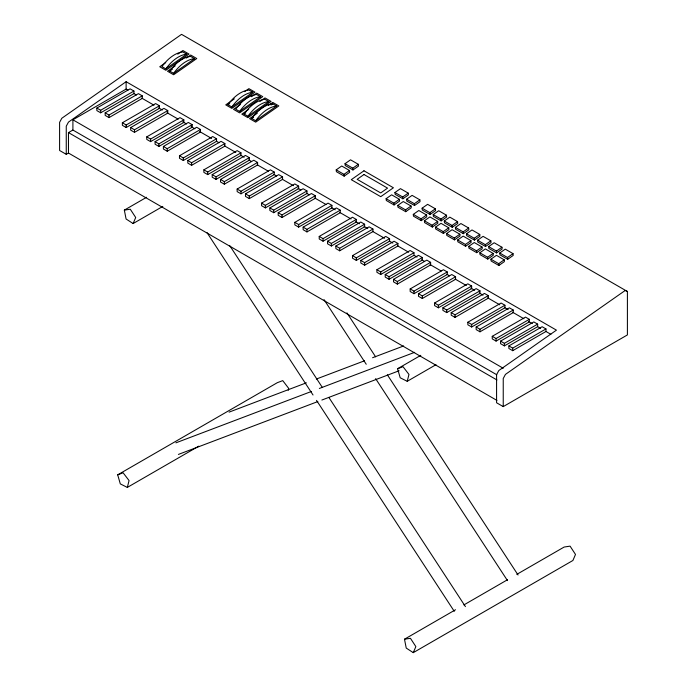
<?xml version="1.0" encoding="UTF-8"?>
<svg xmlns="http://www.w3.org/2000/svg" width="687" height="687" viewBox="0 0 687 687"><rect width="100%" height="100%" fill="white"/><g stroke="black" fill="none" stroke-linecap="round" stroke-linejoin="round"><path stroke-width="1.03" d="M127.327 487.418L129.062 480.565L123.11 472.793L117.7 474.846L120.302 483.888L127.327 487.418L198.792 446.155M288.205 390.353L288.703 388.395L282.752 380.624L277.333 382.676L117.7 474.846M407.219 381.311L408.963 374.449L403.011 366.678L397.593 368.73L400.195 377.773L407.219 381.311L435.987 364.694M133.106 223.558L135.708 217.521L130.281 209.217L124.338 210.119L126.082 218.99L133.106 223.558L162.81 206.409M413.265 652.65L415.858 646.613L410.44 638.3L404.488 639.211L406.24 648.081L413.265 652.65L572.906 560.48L575.5 554.443L570.073 546.139L564.13 547.05L516.796 574.375M66.253 154.326L59.597 150.479L59.597 122.372L61.804 118.267L181.548 34.35L627.403 291.486L627.403 334.93L503.236 406.61L496.581 402.771L496.581 374.655L498.788 370.559L556.444 330.146L126.116 81.701L68.46 122.114L66.253 126.21L66.253 154.326L68.468 153.046L496.941 400.418M165.756 62.551L159.753 66.759L165.85 70.28L189.002 54.058L182.905 50.537L177.761 54.144M165.85 68.872L186.787 54.187L182.905 51.954A30.305 17.493 -60 0 0 161.969 66.63L165.85 68.872A30.305 17.493 -60 0 1 186.787 54.196M175.237 65.832L167.516 71.242L173.613 74.763L196.765 58.541L190.668 55.02L186.383 58.026M169.732 71.113A30.305 17.493 -60 0 1 190.677 56.437L194.558 58.67A30.305 17.493 -60 0 0 173.613 73.354L169.732 71.113L172.351 69.275M173.613 73.354L194.558 58.67M234.319 98.851L225.748 104.862L231.845 108.383L254.997 92.161L248.892 88.64L244.606 91.637M227.955 104.725A30.305 17.493 -60 0 1 248.9 90.049L252.782 92.29A30.305 17.493 -60 0 0 231.837 106.966L227.955 104.725L229.698 103.505M231.837 106.966L252.782 92.29M240.364 104.536L233.511 109.345L239.608 112.866L262.76 96.644L256.655 93.123L251.511 96.721M239.6 111.449L260.545 96.773L256.663 94.531A30.305 17.493 -60 0 0 235.718 109.207L239.6 111.449A30.305 17.493 -60 0 1 260.545 96.773M248.685 109.336L241.824 114.145L247.93 117.666L271.073 101.444L264.976 97.923L259.832 101.53M244.04 114.016A30.305 17.493 -60 0 1 264.984 99.332L268.866 101.573A30.305 17.493 -60 0 0 247.921 116.258L244.04 114.016L245.783 112.788M247.921 116.258L268.866 101.573M257.307 113.218L249.587 118.628L255.693 122.149L278.836 105.927L272.739 102.406L268.454 105.412M251.803 118.49A30.305 17.493 -60 0 1 272.748 103.814L276.629 106.056A30.305 17.493 -60 0 0 255.684 120.732L251.803 118.499L253.546 117.271M271.004 105.042L272.748 103.814M255.684 120.732L276.629 106.056M336.209 169.869L341.722 166.005L349.485 170.488L349.666 172.291L344.153 176.155L336.39 171.673L336.209 169.869L343.981 174.352L344.153 176.155M345.029 163.686L350.542 159.822L358.305 164.305L358.485 166.108L352.972 169.972L345.209 165.49L345.029 163.686L352.792 168.169L352.972 169.972M343.981 174.352L349.485 170.488M352.792 168.169L358.305 164.305M386.12 198.68L391.633 194.816L399.396 199.299L399.576 201.102L394.063 204.966L386.3 200.484L386.12 198.68L393.883 203.163L394.063 204.966M394.939 192.506L400.452 188.642L408.215 193.124L408.396 194.928L402.883 198.792L395.119 194.309L394.939 192.506L402.702 196.989L402.883 198.792M393.883 203.163L399.396 199.299M402.702 196.989L408.215 193.124M397.764 205.404L403.278 201.54L411.041 206.023L411.221 207.826L405.708 211.69L397.945 207.208L397.764 205.404L405.528 209.887L405.708 211.69M406.584 199.23L412.097 195.366L419.86 199.848L420.04 201.652L414.527 205.507L406.764 201.033L406.584 199.23L414.347 203.704L414.527 205.507M405.528 209.887L411.041 206.023M414.347 203.704L419.86 199.848M413.299 214.37L418.804 210.505L426.567 214.988L426.747 216.791L421.234 220.656L413.471 216.173L413.299 214.37L421.062 218.852L421.234 220.656M422.11 208.187L427.623 204.331L435.386 208.814L435.567 210.617L430.053 214.473L422.29 209.99L422.11 208.187L429.873 212.669L430.053 214.473M421.062 218.852L426.567 214.988M429.873 212.669L435.386 208.814M424.386 220.776L429.899 216.912L437.662 221.394L437.842 223.198L432.329 227.062L424.566 222.579L424.386 220.776L432.149 225.259L432.329 227.062M433.205 214.593L438.718 210.729L446.481 215.211L446.653 217.015L441.148 220.879L433.385 216.396L433.205 214.593L440.968 219.076L441.148 220.879M432.149 225.259L437.662 221.394M440.968 219.076L446.481 215.211M435.481 227.174L440.985 223.318L448.748 227.801L448.929 229.604L443.416 233.46L435.652 228.977L435.481 227.174L443.244 231.656L443.416 233.46M444.291 220.999L449.805 217.135L457.568 221.618L457.748 223.421L452.235 227.285L444.472 222.803L444.291 220.999L452.063 225.482L452.235 227.285M443.244 231.656L448.748 227.801M452.063 225.482L457.568 221.618M446.567 233.58L452.08 229.716L459.843 234.198L460.024 236.002L454.511 239.866L446.748 235.383L446.567 233.58L454.33 238.063L454.511 239.866M455.387 227.397L460.9 223.541L468.663 228.024L468.835 229.827L463.33 233.683L455.567 229.2L455.387 227.397L463.15 231.88L463.33 233.683M454.33 238.063L459.843 234.198M463.15 231.88L468.663 228.024M457.662 239.986L463.167 236.122L470.93 240.605L471.11 242.408L465.597 246.272L457.834 241.79L457.662 239.986L465.425 244.469L465.597 246.272M466.473 233.803L471.986 229.939L479.749 234.422L479.93 236.225L474.416 240.089L466.653 235.607L466.473 233.803L474.245 238.286L474.416 240.089M465.425 244.469L470.93 240.605M474.245 238.286L479.749 234.422M468.749 246.384L474.262 242.528L482.025 247.011L482.205 248.814L476.692 252.67L468.929 248.187L468.749 246.384L476.512 250.867L476.692 252.67M477.568 240.21L483.081 236.345L490.844 240.828L491.025 242.631L485.511 246.496L477.748 242.013L477.568 240.21L485.331 244.692L485.511 246.496M476.512 250.867L482.025 247.011M485.331 244.692L490.844 240.828M479.844 252.79L485.348 248.926L493.12 253.409L493.292 255.212L487.779 259.076L480.015 254.594L479.844 252.79L487.607 257.273L487.779 259.076M488.663 246.607L494.168 242.751L501.931 247.226L502.111 249.029L496.598 252.893L488.835 248.411L488.663 246.607L496.426 251.09L496.598 252.893M487.607 257.273L493.12 253.409M496.426 251.09L501.931 247.226M490.93 259.197L496.443 255.332L504.206 259.815L504.387 261.618L498.874 265.483L491.111 261L490.93 259.197L498.693 263.679L498.874 265.483M499.75 253.014L505.263 249.149L513.026 253.632L513.206 255.435L507.693 259.3L499.93 254.817L499.75 253.014L507.513 257.496L507.693 259.3M498.693 263.679L504.206 259.815M507.513 257.496L513.026 253.632M496.727 374.733L72.908 130.041L72.908 119.813L126.116 89.095L127.98 90.169M96.85 108.048L130.109 88.846L133.939 91.053L133.939 93.604L100.68 112.805L96.85 110.598L96.85 108.048L100.68 110.255L133.939 91.053M68.468 153.046L68.468 132.6L72.908 130.041M105.171 112.848L138.43 93.647L142.252 95.854L142.252 98.413L108.993 117.614L105.171 115.399L105.171 112.848L108.993 115.055L142.252 95.854M122.363 122.775L155.623 103.574L159.444 105.781L159.444 108.331L126.185 127.533L122.363 125.326L122.363 122.775L126.185 124.982L159.444 105.781M130.676 127.576L163.935 108.374L167.765 110.581L167.765 113.14L134.506 132.342L130.676 130.126L130.676 127.576L134.506 129.783L167.765 110.581M146.76 136.859L180.02 117.657L183.85 119.864L183.85 122.423L150.59 141.625L146.76 139.418L146.76 136.859L150.59 139.066L183.85 119.864M155.082 141.659L188.341 122.458L192.162 124.673L192.162 127.224L158.903 146.425L155.082 144.218L155.082 141.659L158.903 143.875L192.162 124.673M163.394 146.46L196.654 127.258L200.484 129.474L200.484 132.024L167.224 151.226L163.394 149.019L163.394 146.46L167.224 148.675L200.484 129.474M179.479 155.751L212.738 136.55L216.568 138.757L216.568 141.316L183.309 160.518L179.479 158.302L179.479 155.751L183.309 157.958L216.568 138.757M187.8 160.552L221.051 141.35L224.881 143.557L224.881 146.116L191.621 165.318L187.8 163.102L187.8 160.552L191.621 162.759L224.881 143.557M124.338 210.119L146.614 197.263M203.876 169.835L237.135 150.633L240.965 152.84L240.965 155.399L207.706 174.601L203.876 172.394L203.876 169.835L207.706 172.042L240.965 152.84M212.197 174.635L245.457 155.434L249.287 157.649L249.287 160.2L216.027 179.401L212.197 177.194L212.197 174.635L216.027 176.851L249.287 157.649M220.518 179.444L253.769 160.243L257.599 162.45L257.599 165L224.34 184.202L220.518 181.995L220.518 179.444L224.34 181.651L257.599 162.45M237.152 189.045L270.412 169.844L274.233 172.051L274.233 174.61L240.982 193.811L237.152 191.604L237.152 189.045L240.982 191.252L274.233 172.051M245.474 193.846L278.724 174.644L282.555 176.86L282.555 179.41L249.295 198.612L245.474 196.405L245.474 193.846L249.295 196.061L282.555 176.86M261.549 203.129L294.809 183.927L298.639 186.143L298.639 188.693L265.38 207.895L261.549 205.688L261.549 203.129L265.38 205.344L298.639 186.143M269.871 207.938L303.13 188.736L306.952 190.943L306.952 193.502L273.701 212.704L269.871 210.488L269.871 207.938L273.701 210.145L306.952 190.943M278.192 212.738L311.443 193.536L315.273 195.743L315.273 198.303L282.013 217.504L278.192 215.297L278.192 212.738L282.013 214.945L315.273 195.743M294.826 222.339L328.085 203.137L331.907 205.353L331.907 207.903L298.647 227.105L294.826 224.898L294.826 222.339L298.647 224.555L331.907 205.353M303.139 227.148L336.398 207.946L340.228 210.153L340.228 212.712L306.969 231.914L303.139 229.698L303.139 227.148L306.969 229.355L340.228 210.153M319.223 236.431L352.483 217.229L356.313 219.436L356.313 221.995L323.053 241.197L319.223 238.982L319.223 236.431L323.053 238.638L356.313 219.436M327.544 241.231L360.804 222.03L364.625 224.237L364.625 226.796L331.366 245.998L327.544 243.791L327.544 241.231L331.366 243.438L364.625 224.237M335.857 246.032L369.117 226.83L372.947 229.046L372.947 231.596L339.687 250.798L335.857 248.591L335.857 246.032L339.687 248.247L372.947 229.046M352.5 255.641L385.759 236.44L389.581 238.647L389.581 241.206L356.321 260.407L352.5 258.192L352.5 255.641L356.321 257.848L389.581 238.647M360.812 260.442L394.072 241.24L397.902 243.447L397.902 246.006L364.642 265.208L360.812 263.001L360.812 260.442L364.642 262.649L397.902 243.447M376.897 269.725L410.156 250.523L413.986 252.739L413.986 255.289L380.727 274.491L376.897 272.284L376.897 269.725L380.727 271.94L413.986 252.739M385.218 274.525L418.477 255.324L422.299 257.539L422.299 260.09L389.04 279.291L385.218 277.084L385.218 274.525L389.04 276.741L422.299 257.539M393.531 279.334L426.79 260.133L430.62 262.34L430.62 264.899L397.361 284.1L393.531 281.885L393.531 279.334L397.361 281.541L430.62 262.34M410.173 288.935L443.424 269.733L447.254 271.949L447.254 274.499L413.995 293.701L410.173 291.494L410.173 288.935L413.995 291.151L447.254 271.949M418.486 293.735L451.745 274.534L455.575 276.749L455.575 279.3L422.316 298.502L418.486 296.295L418.486 293.735L422.316 295.951L455.575 276.749M434.57 303.027L467.83 283.825L471.651 286.032L471.651 288.592L438.4 307.793L434.57 305.578L434.57 303.027L438.4 305.234L471.651 286.032M442.892 307.828L476.143 288.626L479.973 290.833L479.973 293.392L446.713 312.594L442.892 310.378L442.892 307.828L446.713 310.035L479.973 290.833M451.204 312.628L484.464 293.426L488.294 295.633L488.294 298.192L455.034 317.394L451.204 315.187L451.204 312.628L455.034 314.835L488.294 295.633M467.838 322.237L501.098 303.036L504.928 305.243L504.928 307.793L471.668 326.995L467.838 324.788L467.838 322.237L471.668 324.444L504.928 305.243M397.593 368.73L420.796 355.342M476.16 327.038L509.419 307.836L513.249 310.043L513.249 312.602L479.99 331.804L476.16 329.588L476.16 327.038L479.99 329.245L513.249 310.043M492.244 336.321L525.503 317.119L529.325 319.326L529.325 321.885L496.074 341.087L492.244 338.88L492.244 336.321L496.074 338.528L529.325 319.326M500.557 341.121L533.816 321.92L537.646 324.135L537.646 326.686L504.387 345.887L500.557 343.68L500.557 341.121L504.387 343.337L537.646 324.135M508.878 345.922L542.137 326.729L545.967 328.936L545.967 331.486L512.708 350.688L508.878 348.481L508.878 345.922L512.708 348.137L545.967 328.936M404.488 639.211L455.541 609.738M463.888 604.921L507.513 579.734M229.097 412.131L306.342 382.839M316.381 379.035L364.531 360.787M372.56 357.738L403.655 345.947M175.889 442.849L311.314 391.504M319.343 388.464L414.647 352.328M178.405 454.425L317.849 401.56M321.86 400.04L399.113 370.757M627.403 291.486L625.187 290.481L505.443 374.398L503.236 378.503L503.236 406.61M133.553 93.389L136.344 94.995M141.917 98.215L154 105.188M158.645 107.876L162.364 110.023M167.01 112.702L178.165 119.143M182.811 121.831L186.529 123.969M191.175 126.657L194.893 128.804M199.548 131.483L211.63 138.465M216.276 141.144L219.059 142.75M224.64 145.97L235.796 152.411M240.441 155.099L244.16 157.246M248.806 159.925L251.597 161.539M257.17 164.751L268.325 171.192M273.898 174.412L276.689 176.027M282.263 179.247L293.418 185.679M298.064 188.367L300.854 189.973M306.428 193.193L309.219 194.807M314.792 198.028L325.947 204.46M331.52 207.68L335.239 209.827M339.885 212.515L351.04 218.955M355.686 221.635L359.404 223.782M364.05 226.461L367.768 228.608M372.423 231.296L384.505 238.269M389.151 240.957L392.87 243.095M397.515 245.783L408.671 252.223M414.244 255.444L417.035 257.05M421.681 259.738L424.463 261.343M430.045 264.564L441.2 271.004M446.773 274.225L449.564 275.83M455.137 279.051L466.293 285.491M470.938 288.171L474.657 290.318M479.303 293.005L483.021 295.152M487.667 297.832L499.75 304.805M504.395 307.493L508.114 309.639M512.76 312.319L523.915 318.759M528.561 321.447L532.279 323.586M537.861 326.806L540.643 328.42M546.225 331.641L550.871 334.32M72.908 119.813L503.236 368.266M68.468 132.6L496.941 379.971M346.918 312.868L375.634 356.854M387.356 374.81L518.058 574.993M324.041 299.635L366.24 364.273M375.617 378.631L507.487 580.609M229.819 245.748L322.426 387.58M328.875 397.455L465.434 606.612M206.942 232.515L313.023 394.991M316.535 400.375L454.27 611.336M512.708 348.137L512.708 350.688M504.387 343.337L504.387 345.887M496.074 338.528L496.074 341.087M479.99 329.245L479.99 331.804M471.668 324.444L471.668 326.995M455.034 314.835L455.034 317.394M446.713 310.035L446.713 312.594M438.4 305.234L438.4 307.793M422.316 295.951L422.316 298.502M413.995 291.151L413.995 293.701M397.361 281.541L397.361 284.1M389.04 276.741L389.04 279.291M380.727 271.94L380.727 274.491M364.642 262.649L364.642 265.208M356.321 257.848L356.321 260.407M339.687 248.247L339.687 250.798M331.366 243.438L331.366 245.998M323.053 238.638L323.053 241.197M306.969 229.355L306.969 231.914M298.647 224.555L298.647 227.105M282.013 214.945L282.013 217.504M273.701 210.145L273.701 212.704M265.38 205.344L265.38 207.895M249.295 196.061L249.295 198.612M240.982 191.252L240.982 193.811M224.34 181.651L224.34 184.202M216.027 176.851L216.027 179.401M207.706 172.042L207.706 174.601M191.621 162.759L191.621 165.318M183.309 157.958L183.309 160.518M167.224 148.675L167.224 151.226M158.903 143.875L158.903 146.425M150.59 139.066L150.59 141.625M134.506 129.783L134.506 132.342M126.185 124.982L126.185 127.533M126.116 81.701L126.116 89.095M108.993 115.055L108.993 117.614M100.68 110.255L100.68 112.805M363.973 170.78L351.28 179.676L380.727 196.671L393.419 187.774L363.973 170.78M363.99 174.524L357.146 179.324L380.71 192.927L387.554 188.126L363.99 174.524"/></g></svg>
